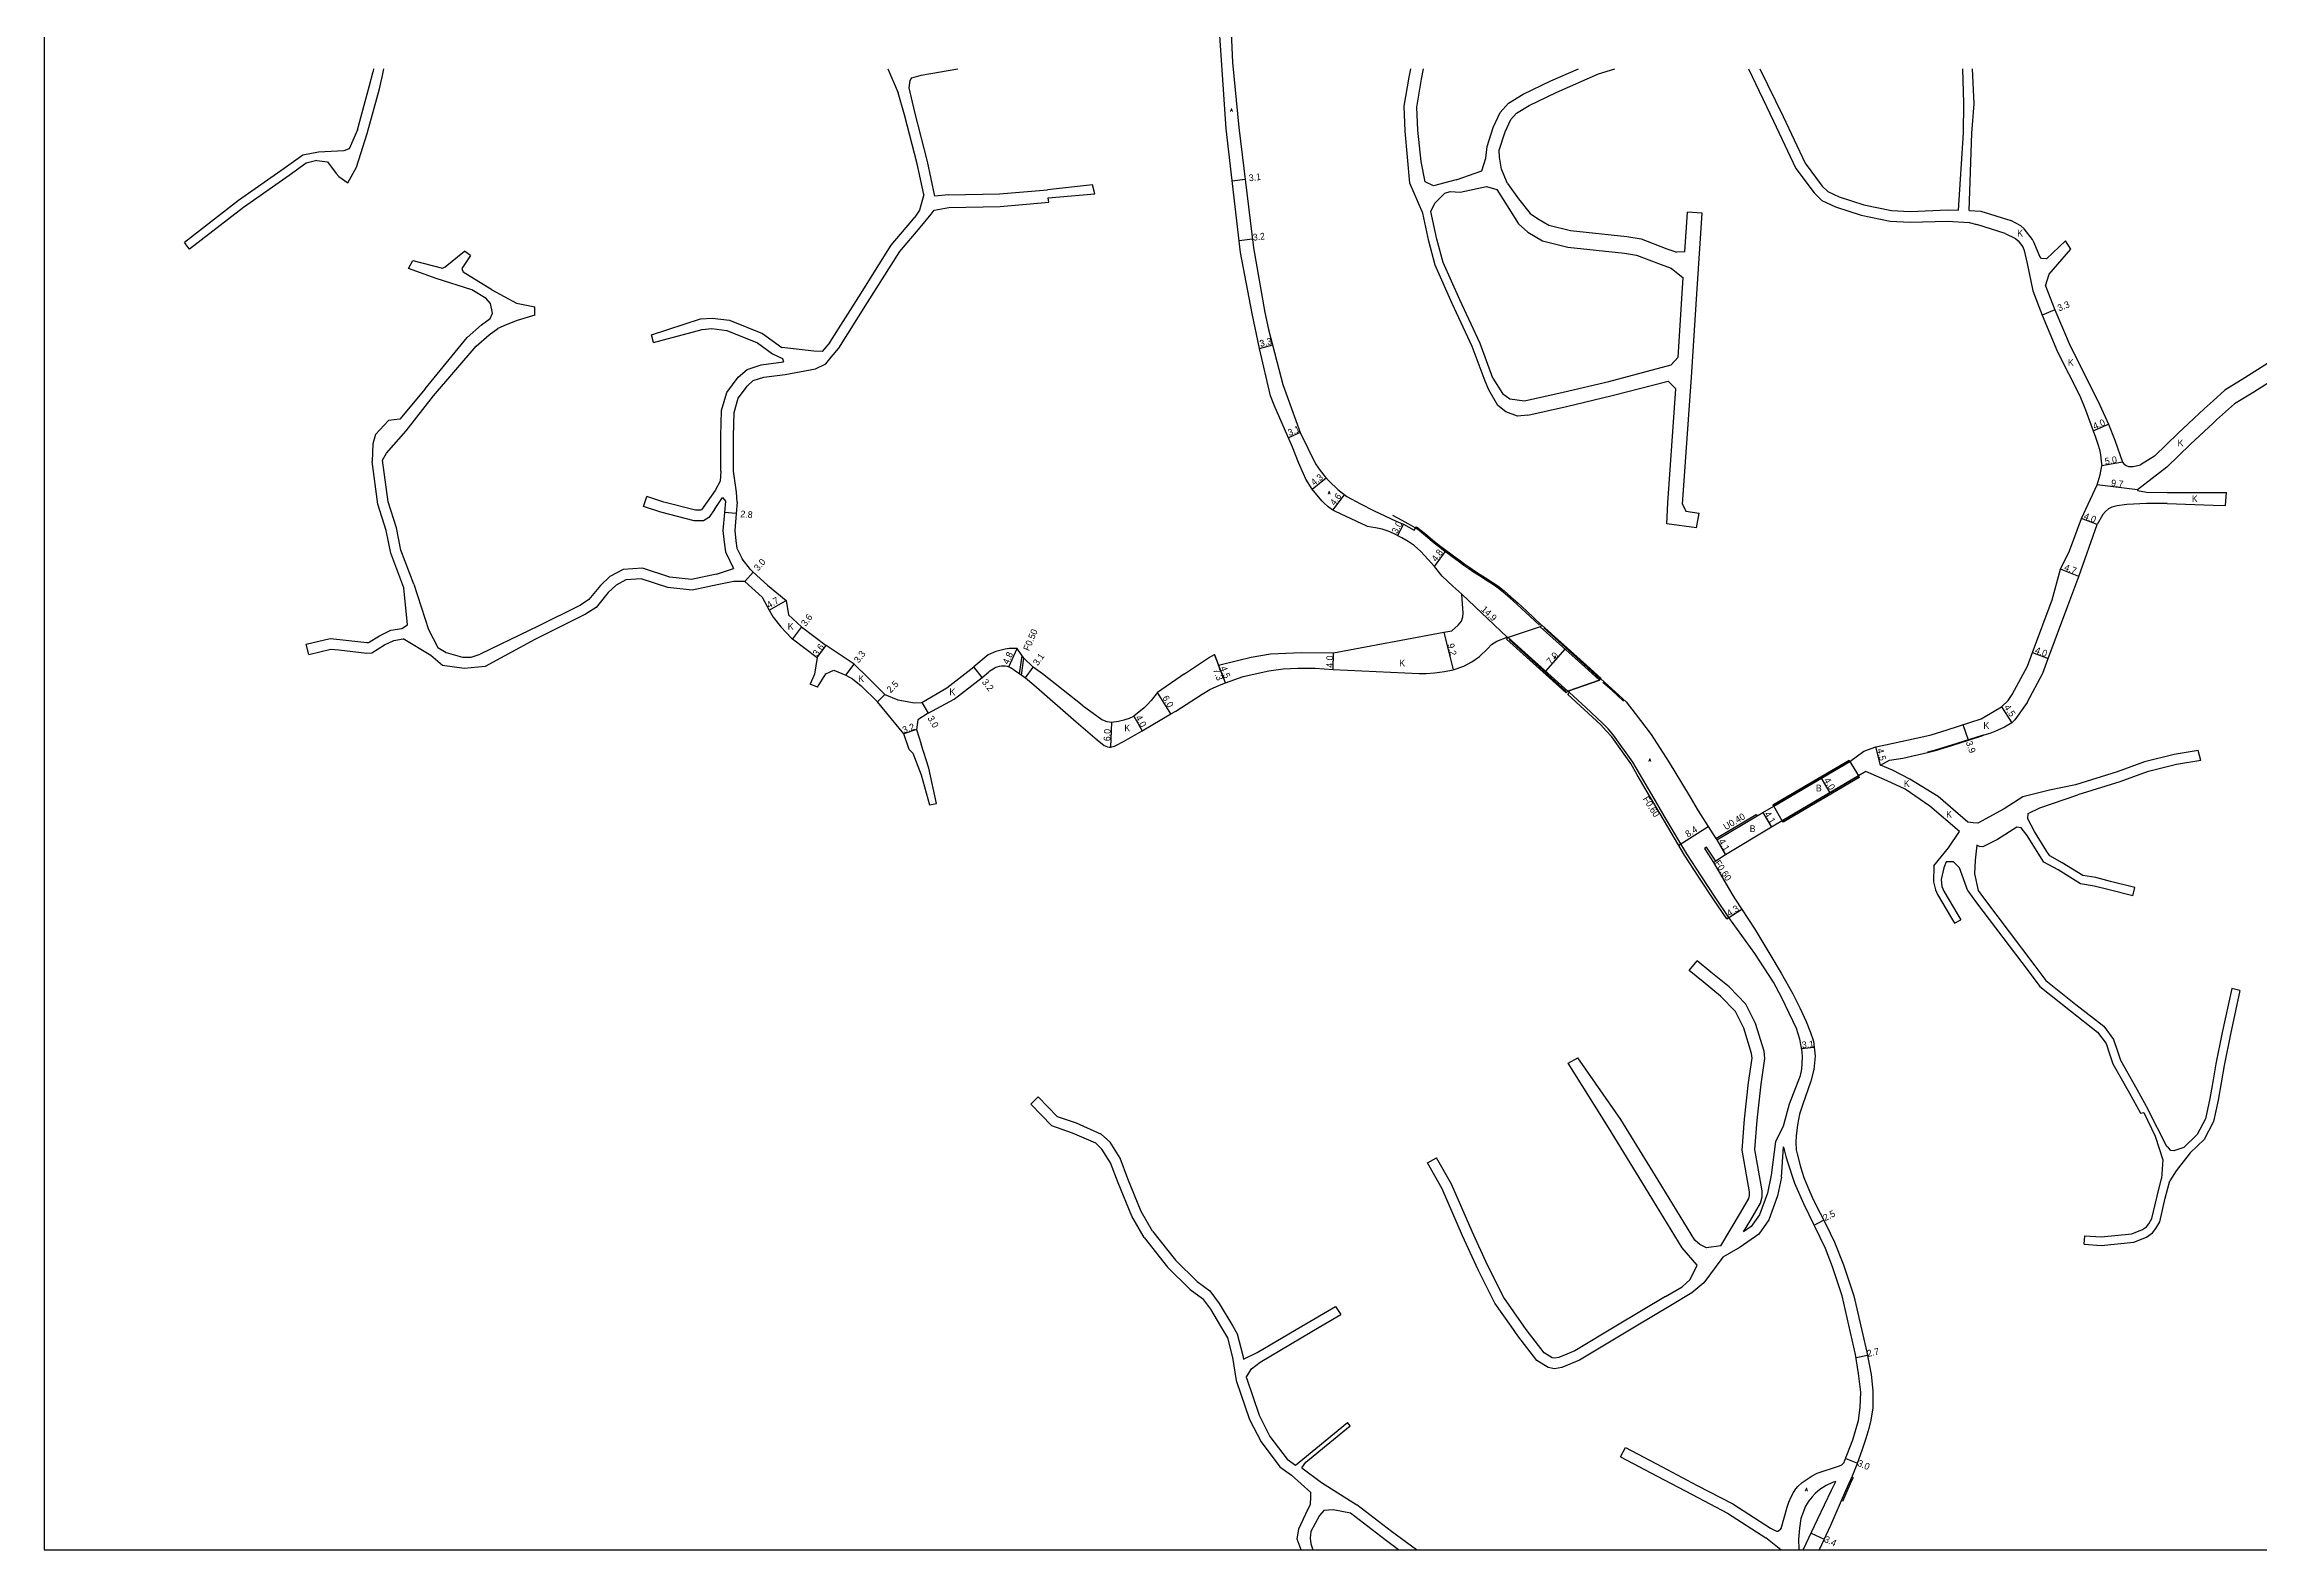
# Model space of a CAD drawing. Header units: metres. Extents: x -8000 to -6400, y -93000 to -90000.
# Drawn here: x -7200 to -6671, y -93000 to -92641 of the extents above; entities that cross this region are included whole.
import ezdxf

# ---------------------------------------------------------------- set-up
doc = ezdxf.new("R2010")
doc.units = ezdxf.units.M
doc.header["$LTSCALE"] = 2.5
for name, color, linetype in [('側溝・桝', 7, 'Continuous'), ('図郭', 7, 'Continuous'), ('幅員', 7, 'Continuous'), ('歩道・分離帯・安全施設', 7, 'Continuous'), ('舗装', 7, 'Continuous'), ('道路', 7, 'Continuous')]:
    doc.layers.add(name, color=color, linetype=linetype)
doc.styles.get("Standard").update_dxf_attribs({"font": ''})
doc.styles.add('yoko_deco', font='txt.shx', dxfattribs={"bigfont": 'extfont.shx'})
doc.styles.get('Standard').set_extended_font_data('@MS PGothic')

msp = doc.modelspace()

# ---------------------------------------------------------------- linework, layer by layer
at = {"layer": '側溝・桝'}
for points in [[(-6967.29, -92791.03), (-6966.67, -92786.76)], [(-6966.83, -92791.34), (-6966.24, -92787.33)], [(-6798.05, -92849.19), (-6801.13, -92844.59), (-6804.67, -92839.23), (-6808.09, -92833.97), (-6812.9, -92825.85), (-6816.43, -92819.82), (-6819.4, -92814.79), (-6820.93, -92812.13), (-6825.55, -92805.66), (-6826.85, -92804.19), (-6828.17, -92802.8), (-6832.19, -92799.08), (-6836.08, -92795.52)], [(-6801.12, -92830.32), (-6791.51, -92824.59), (-6791.29, -92824.93)], [(-6801.18, -92835.73), (-6803.37, -92832.42), (-6803.84, -92832.71), (-6801.68, -92836.06)]]:
    msp.add_lwpolyline(points, dxfattribs=at)
at = {"layer": '図郭'}
msp.add_lwpolyline([(-7200, -93000), (-6400, -93000), (-6400, -92400), (-7200, -92400)], close=True, dxfattribs=at)
at = {"layer": '幅員'}
for points in [[(-6916.55, -92673.41), (-6913.44, -92673.03)], [(-6914.91, -92687.62), (-6911.71, -92687.23)], [(-6720.24, -92704.17), (-6723.29, -92705.45)], [(-6711.1, -92733.1), (-6707.43, -92731.49)], [(-6704.15, -92740.57), (-6709.08, -92741.43)], [(-6700.54, -92747.16), (-6710.16, -92745.91)], [(-7034.89, -92752.76), (-7037.67, -92752.51)], [(-6710.19, -92755.42), (-6713.92, -92753.97)], [(-6714.52, -92767.78), (-6718.91, -92766.09)], [(-7032.85, -92769.02), (-7030.86, -92766.77)], [(-7027.02, -92775.87), (-7022.95, -92773.53)], [(-6850.98, -92782.26), (-6861.8, -92772.03)], [(-7019.33, -92779.85), (-7021.51, -92782.72)], [(-6866.04, -92781.12), (-6863.82, -92790.05)], [(-7015.6, -92787.18), (-7013.42, -92784.31)], [(-6969.82, -92789.35), (-6967.84, -92784.98)], [(-6918.16, -92793.2), (-6920.8, -92786.4)], [(-6892.46, -92790), (-6892.35, -92786)], [(-6841.76, -92790.41), (-6837.07, -92785.18)], [(-6725.57, -92785.99), (-6721.82, -92787.37)], [(-7008.75, -92791.37), (-7006.77, -92788.73)], [(-6976.24, -92791.92), (-6978.2, -92789.4)], [(-6965.86, -92792.01), (-6964.08, -92789.47)], [(-6918.16, -92793.2), (-6919.79, -92789.01)], [(-6999.43, -92795.96), (-7001.19, -92797.74)], [(-6990.59, -92797.84), (-6989.08, -92800.43)], [(-6931.22, -92800.62), (-6934.36, -92795.51)], [(-6945.35, -92802.54), (-6945.62, -92808.53)], [(-6940, -92801.13), (-6938.05, -92804.63)], [(-6740.85, -92806.87), (-6742.11, -92803.18)], [(-6732.99, -92798.95), (-6730.51, -92802.71)], [(-6991.88, -92804.3), (-6994.9, -92805.34)], [(-6761.9, -92812.83), (-6763.01, -92808.47)], [(-6776, -92815.97), (-6773.97, -92819.41)], [(-6789.97, -92824.14), (-6787.87, -92827.66)], [(-6810.01, -92831.94), (-6802.96, -92827.45)], [(-6800.92, -92830.67), (-6798.82, -92834.2)], [(-6798.57, -92849.53), (-6794.97, -92847.2)], [(-6780.72, -92880.43), (-6777.68, -92880.12)], [(-6777.7, -92922.54), (-6775.43, -92921.39)], [(-6767.69, -92954.13), (-6765, -92953.58)], [(-6770.17, -92978.22), (-6767.37, -92979.39)], [(-6778.4, -92996.03), (-6775.33, -92997.5)]]:
    msp.add_lwpolyline(points, dxfattribs=at)
at = {"layer": '幅員', "flags": 128}
for points in [[(-6910.06, -92713.4), (-6906.9, -92712.58)], [(-6900.32, -92733.5), (-6903.16, -92734.74)], [(-6897.51, -92746.96), (-6894.13, -92744.31)], [(-6892.51, -92751.98), (-6889.75, -92748.31)], [(-6875.7, -92755.37), (-6877.09, -92758.05)], [(-6868.32, -92765.44), (-6865.48, -92761.6)]]:
    msp.add_lwpolyline(points, dxfattribs=at)
at = {"layer": '歩道・分離帯・安全施設'}
for points in [[(-6843.25, -92779.44), (-6846.61, -92776.31), (-6848.58, -92774.48), (-6850.3, -92772.92), (-6851.89, -92771.54), (-6853.4, -92770.35), (-6854.48, -92769.63), (-6856.34, -92768.46), (-6857.57, -92767.65), (-6858.95, -92766.75), (-6860.06, -92766.02), (-6861.3, -92765.16), (-6862.64, -92764.19), (-6864.1, -92763.09), (-6865.13, -92762.35), (-6866.17, -92761.6), (-6867.31, -92760.7), (-6868.78, -92759.51), (-6869.94, -92758.52), (-6870.92, -92757.71), (-6871.91, -92756.86), (-6872.9, -92756.2), (-6874.55, -92755.24), (-6876.03, -92754.44), (-6878.23, -92753.29)], [(-6828.67, -92792.37), (-6832.67, -92788.7), (-6842.22, -92780.08)], [(-6850.47, -92782.84), (-6836.83, -92795.22)], [(-6823.17, -92797.59), (-6825.91, -92795.05), (-6828.11, -92793.08)], [(-6750.65, -92809.68), (-6748.77, -92809.19), (-6744.86, -92808), (-6737.25, -92805.56)], [(-6770.88, -92988.42), (-6769, -92984.18), (-6768.28, -92982.66)]]:
    msp.add_lwpolyline(points, dxfattribs=at)
at = {"layer": '舗装'}
for points in [[(-6850.98, -92782.26), (-6861.8, -92772.03)], [(-6843.08, -92779.8), (-6850.71, -92782.36)], [(-6828.89, -92792.55), (-6836.48, -92795.16)]]:
    msp.add_lwpolyline(points, dxfattribs=at)
at = {"layer": '道路'}
for points in [[(-6911.8, -92705.11), (-6914.58, -92690.49), (-6917.98, -92661.05), (-6919.99, -92631.71)], [(-6917.07, -92632.68), (-6916.47, -92645.22), (-6914.95, -92660.73), (-6911.44, -92689.43), (-6908.79, -92704.86), (-6907.86, -92708.85), (-6904.47, -92722.03), (-6900.32, -92733.5), (-6896.65, -92740.97), (-6895.56, -92742.5), (-6894.35, -92744.04), (-6893.45, -92745.05), (-6891.36, -92747.09), (-6889.2, -92748.72), (-6885.96, -92750.47), (-6882.82, -92752.08), (-6877.24, -92754.67), (-6875.7, -92755.37), (-6873.12, -92756.8), (-6872.56, -92755.97)], [(-7125.29, -92661.29), (-7122.39, -92650.65), (-7121.55, -92647.31)], [(-7122.94, -92662.12), (-7120.04, -92651.48), (-7119.32, -92648.32)], [(-7121.46, -92646.7), (-7121.55, -92647.31)], [(-7119.32, -92648.32), (-7119, -92646.7)], [(-6998.73, -92646.7), (-6996.25, -92652.41)], [(-6993.63, -92651.26), (-6993.36, -92649.52), (-6992.98, -92648.85), (-6990.81, -92648.25)], [(-6990.81, -92648.25), (-6981.99, -92646.7)], [(-6874.15, -92673.99), (-6875.28, -92661.57), (-6875.49, -92655.62), (-6874.31, -92648.68), (-6873.95, -92646.69)], [(-6871.49, -92668.8), (-6872.29, -92661.35), (-6872.48, -92655.82), (-6871.36, -92649.2), (-6870.9, -92646.69)], [(-6863.1, -92673.17), (-6857, -92671), (-6856.03, -92668.03), (-6855.71, -92665.22), (-6854.25, -92660.67), (-6852.65, -92657.12), (-6850.66, -92654.9), (-6847.09, -92652.77), (-6840.5, -92649.58), (-6833.91, -92646.69)], [(-6852.85, -92666.13), (-6851.44, -92661.74), (-6850.11, -92658.78), (-6848.73, -92657.24), (-6845.67, -92655.41), (-6839.25, -92652.31), (-6829.15, -92647.88), (-6825.26, -92646.69)], [(-6793.4, -92646.69), (-6787.37, -92659.16), (-6782.03, -92670.51), (-6777.68, -92676.32), (-6775.9, -92678.08), (-6772.62, -92679.6), (-6766.5, -92681.58), (-6759.56, -92683.02), (-6754.79, -92683.25), (-6745.85, -92683.03), (-6740.7, -92683.39), (-6738.85, -92683.85)], [(-6790.63, -92646.69), (-6785.12, -92658.07), (-6779.87, -92669.21), (-6775.79, -92674.67), (-6774.45, -92675.99), (-6771.71, -92677.27), (-6765.86, -92679.16), (-6759.25, -92680.53), (-6754.76, -92680.75), (-6745.82, -92680.36), (-6743.22, -92680.42)], [(-6743.22, -92680.42), (-6742.05, -92661.94), (-6741.97, -92654.9), (-6742.24, -92646.69)], [(-6740.74, -92680.48), (-6740.06, -92662.05), (-6739.55, -92655.05), (-6739.95, -92646.69)], [(-6990.16, -92676.67), (-6991.71, -92669.38), (-6994.74, -92657.66), (-6996.25, -92652.41)], [(-6987.5, -92677.07), (-6989.27, -92668.8), (-6992.32, -92657.04), (-6993.63, -92651.26)], [(-7125.29, -92661.29), (-7127.26, -92665.8), (-7128.5, -92666.23), (-7134.59, -92666.6)], [(-7127.59, -92673.93), (-7125.5, -92670.17), (-7122.94, -92662.12)], [(-7134.59, -92666.6), (-7138.32, -92667.31), (-7142.76, -92670.49), (-7153.69, -92678.14), (-7166.57, -92688.12)], [(-7134.94, -92668.58), (-7137.48, -92669.17), (-7141.59, -92672.12), (-7152.51, -92679.75), (-7165.35, -92689.7)], [(-7134.94, -92668.58), (-7132.44, -92668.92), (-7130.36, -92671.67), (-7129.74, -92672.36), (-7127.59, -92673.93)], [(-6868.51, -92674.6), (-6870.49, -92673.65), (-6871.49, -92668.8)], [(-6850.88, -92674.04), (-6852.27, -92670.61), (-6852.74, -92667.75), (-6852.85, -92666.13)], [(-6984.23, -92676.77), (-6972.1, -92676.53), (-6960.59, -92675.53)], [(-6949.86, -92674.41), (-6960.59, -92675.53)], [(-6949.33, -92676.52), (-6949.86, -92674.41)], [(-6871.09, -92681.16), (-6874.15, -92673.99)], [(-6869.13, -92680.74), (-6868.18, -92678.76), (-6865.86, -92676.37), (-6864.55, -92675.95), (-6862.2, -92676.16)], [(-6863.1, -92673.17), (-6868.51, -92674.6)], [(-6862.2, -92676.16), (-6855.85, -92674.79), (-6853.44, -92675.5)], [(-6853.44, -92675.5), (-6850.94, -92679.37), (-6848.25, -92683.68), (-6846.03, -92685.69), (-6842.52, -92687.71), (-6836.51, -92689.26), (-6822.94, -92690.64), (-6820.09, -92691.16), (-6814.22, -92693.39), (-6811.8, -92694.22)], [(-6850.88, -92674.04), (-6848.25, -92677.72), (-6845.49, -92681.23), (-6843.67, -92682.44), (-6840.99, -92683.97), (-6835.81, -92685.31), (-6822.37, -92686.67), (-6819.01, -92687.29), (-6812.85, -92689.63), (-6810.5, -92690.44)], [(-7010.45, -92713.33), (-7003.57, -92702.42), (-6995.88, -92690.27), (-6991.05, -92684.54), (-6988.41, -92681.35)], [(-6990.16, -92676.67), (-6991.19, -92680.39), (-6992.26, -92682.05)], [(-6988.41, -92681.35), (-6987.65, -92680.42), (-6984.17, -92679.77)], [(-6984.23, -92676.77), (-6987.5, -92677.07)], [(-6984.17, -92679.77), (-6971.94, -92679.52), (-6960.33, -92678.52)], [(-6960.33, -92678.52), (-6960.44, -92677.47), (-6949.33, -92676.52)], [(-6856.2, -92721.24), (-6859.26, -92712.97), (-6864.09, -92702.67), (-6868.1, -92693.54), (-6869.65, -92687.81), (-6871.09, -92681.16)], [(-6854.33, -92720.54), (-6857.41, -92712.2), (-6862.27, -92701.85), (-6866.21, -92692.87), (-6867.71, -92687.33), (-6869.13, -92680.74)], [(-6809.14, -92750.53), (-6806.98, -92720.27), (-6805.65, -92699.19), (-6804.41, -92681.14)], [(-6808.55, -92690.33), (-6807.9, -92680.9)], [(-6804.41, -92681.14), (-6807.9, -92680.9)], [(-6740.74, -92680.48), (-6737.94, -92680.63)], [(-6737.94, -92680.63), (-6730.77, -92682.87)], [(-6737.94, -92680.63), (-6730.77, -92682.87)], [(-7012.56, -92712), (-7005.68, -92701.07), (-6997.9, -92688.79), (-6992.96, -92682.94), (-6992.26, -92682.05)], [(-6732.1, -92685.96), (-6738.85, -92683.85)], [(-6732.1, -92685.96), (-6738.85, -92683.85)], [(-6732.1, -92685.96), (-6729.63, -92687.21), (-6728.98, -92687.72), (-6727.93, -92689.18), (-6727.56, -92690.06), (-6726.9, -92693.15), (-6725.54, -92699.68)], [(-6723.84, -92691.51), (-6725.17, -92688.18), (-6725.59, -92687.41), (-6727.59, -92684.91), (-6728.36, -92684.16), (-6730.77, -92682.87)], [(-7165.35, -92689.7), (-7166.57, -92688.12)], [(-7112.07, -92692.45), (-7105.02, -92694.26), (-7104.33, -92693.96), (-7099.76, -92690.22)], [(-7098.28, -92691.23), (-7100.36, -92694.31), (-7100.06, -92695.18)], [(-7098.28, -92691.23), (-7099.76, -92690.22)], [(-6808.55, -92690.33), (-6810.5, -92690.44)], [(-6717.72, -92687.72), (-6722.23, -92692.02), (-6723.41, -92691.94), (-6723.84, -92691.51)], [(-6722.47, -92698.48), (-6721.59, -92695.69), (-6716.44, -92689.72)], [(-6716.44, -92689.72), (-6717.72, -92687.72)], [(-7113.08, -92694.37), (-7112.07, -92692.45)], [(-7097.95, -92699.42), (-7106.47, -92696.73), (-7113.08, -92694.37)], [(-7093.22, -92699.41), (-7100.06, -92695.18)], [(-6811.8, -92694.22), (-6808.98, -92696.57)], [(-6810.18, -92715.52), (-6809.14, -92699), (-6808.98, -92696.57)], [(-6638.45, -92697.14), (-6659.37, -92710.52), (-6674.92, -92720.42), (-6679.73, -92723.35), (-6682.51, -92725.9), (-6684.62, -92727.83)], [(-7094.53, -92701.53), (-7097.95, -92699.42)], [(-7093.59, -92706.25), (-7093.08, -92704.99), (-7093.56, -92702.69), (-7094.53, -92701.53)], [(-7093.22, -92699.41), (-7087.35, -92702.63), (-7082.95, -92703.48)], [(-6725.54, -92699.68), (-6723.29, -92705.45), (-6719.6, -92714.2), (-6714.32, -92724.74)], [(-6722.47, -92698.48), (-6720.24, -92704.17), (-6716.6, -92712.82), (-6709.96, -92726.07)], [(-6638.72, -92702.06), (-6657.31, -92713.95), (-6672.81, -92723.81), (-6677.36, -92726.59), (-6681.66, -92730.46)], [(-7109.15, -92723.08), (-7099.08, -92710.78), (-7095.7, -92707.8), (-7093.59, -92706.25)], [(-7082.97, -92705.47), (-7087.21, -92706.73), (-7089.76, -92707.76), (-7091.82, -92708.67)], [(-7082.97, -92705.47), (-7082.95, -92703.48)], [(-7055.1, -92710.15), (-7043.46, -92706.37), (-7040.63, -92706.17), (-7036.52, -92706.65), (-7028.65, -92709.88), (-7023.98, -92713.19)], [(-6866.46, -92767.72), (-6868.32, -92765.44), (-6869.83, -92763.79), (-6871.57, -92761.87), (-6873.16, -92760.39), (-6874.57, -92759.49), (-6876.06, -92758.59), (-6878.1, -92757.52), (-6879.32, -92757.04), (-6880.81, -92756.55), (-6882.33, -92756.22), (-6883.38, -92756.04), (-6884.24, -92755.88), (-6884.72, -92755.69), (-6885.64, -92755.25), (-6891.88, -92752.3), (-6892.51, -92751.98), (-6893.68, -92751.2), (-6894.73, -92750.26), (-6895.2, -92749.74), (-6897.51, -92746.96), (-6898.96, -92744.59), (-6899.55, -92743.33), (-6900.71, -92740.63), (-6902.16, -92737), (-6906.57, -92726.95), (-6907.39, -92724.75), (-6910.06, -92713.4), (-6911.8, -92705.11)], [(-7107.12, -92724.71), (-7096.95, -92712.9), (-7093.82, -92710.14), (-7091.82, -92708.67)], [(-7054.68, -92711.96), (-7055.1, -92710.15)], [(-7054.68, -92711.96), (-7043.04, -92708.85), (-7040.69, -92708.68), (-7037.15, -92709.09), (-7029.86, -92712.08), (-7026.22, -92714.66)], [(-7012.56, -92712), (-7014.43, -92714.1), (-7016.35, -92714.08), (-7023.98, -92713.19)], [(-7023.23, -92719.59), (-7015.96, -92718.24), (-7013.53, -92717.08), (-7012.27, -92715.48), (-7010.45, -92713.33)], [(-7038.56, -92742.67), (-7038.54, -92734.27), (-7038.42, -92728.25), (-7037.12, -92723.89), (-7034.42, -92720.26), (-7032.33, -92718.4), (-7028.98, -92717.35), (-7023.64, -92716.62)], [(-7026.22, -92714.66), (-7023.88, -92715.8), (-7023.64, -92716.62)], [(-6846.8, -92725.9), (-6837.56, -92723.82), (-6826.72, -92721.27), (-6811.79, -92717.31)], [(-6811.79, -92717.31), (-6810.18, -92715.52)], [(-7109.15, -92723.08), (-7115.18, -92730.28), (-7117.85, -92730.62), (-7120.99, -92733.94), (-7121.63, -92736.17), (-7121.79, -92740.37)], [(-7035.56, -92742.68), (-7035.54, -92734.3), (-7035.43, -92728.72), (-7034.4, -92725.25), (-7032.2, -92722.3), (-7030.82, -92721.07), (-7028.33, -92720.29), (-7023.23, -92719.59)], [(-6846.04, -92729.31), (-6848.52, -92729.54), (-6851.24, -92728.52), (-6853.21, -92727.01), (-6855.35, -92723.26), (-6856.2, -92721.24)], [(-6854.33, -92720.54), (-6852.07, -92724.16), (-6850.28, -92725.42), (-6846.8, -92725.9)], [(-6846.04, -92729.31), (-6836.77, -92727.23), (-6825.89, -92724.67), (-6812.51, -92721.21)], [(-6812.63, -92750.28), (-6810.69, -92723.07)], [(-6812.51, -92721.21), (-6810.69, -92723.07)], [(-7119.31, -92740.04), (-7118.36, -92738.37), (-7113.66, -92733.08), (-7107.12, -92724.71)], [(-6714.32, -92724.74), (-6712.95, -92728.05), (-6711.96, -92730.69), (-6711.1, -92733.1), (-6710.56, -92734.58), (-6710.02, -92736.22), (-6709.65, -92737.5), (-6709.37, -92738.79), (-6709.18, -92740.34), (-6709.08, -92741.43)], [(-6709.96, -92726.07), (-6707.43, -92731.49), (-6705.98, -92735.31)], [(-6696.46, -92739.13), (-6690.82, -92733.6), (-6684.62, -92727.83)], [(-6693.51, -92741.76), (-6687.87, -92736.24), (-6682.51, -92731.25), (-6681.66, -92730.46)], [(-6705.98, -92735.31), (-6704.15, -92740.57), (-6703.83, -92740.95)], [(-6696.46, -92739.13), (-6699.83, -92741.14)], [(-7114.19, -92770.54), (-7117.35, -92762.25), (-7118.43, -92756.83), (-7120.43, -92750.53), (-7121.79, -92740.37)], [(-7111.85, -92769.65), (-7114.94, -92761.55), (-7116, -92756.21), (-7117.99, -92749.98), (-7119.31, -92740.04)], [(-7038.56, -92742.67), (-7038.75, -92745.07), (-7039.95, -92747.29)], [(-7034.65, -92750.11), (-7034.87, -92747.71), (-7035.56, -92742.68)], [(-6713.92, -92753.97), (-6710.16, -92745.91), (-6709.47, -92743.57), (-6709.08, -92741.43)], [(-6703.83, -92740.95), (-6703.25, -92741.31), (-6702.68, -92741.57), (-6701.58, -92741.56), (-6699.83, -92741.14)], [(-6693.51, -92741.76), (-6700.54, -92747.16), (-6700.55, -92747.33), (-6698.41, -92747.67), (-6693.48, -92747.79)], [(-7057.06, -92751.09), (-7056.26, -92748.72)], [(-7039.95, -92747.29), (-7043.22, -92751.89), (-7043.41, -92752.01), (-7044.61, -92752), (-7052.21, -92750.1), (-7056.26, -92748.72)], [(-7040.12, -92751.82), (-7038.17, -92748.98), (-7037.44, -92749.86)], [(-7037.44, -92749.86), (-7037.67, -92752.51), (-7038.06, -92756.86), (-7037.78, -92759.66), (-7037.43, -92761.9), (-7035.52, -92765.91)], [(-7034.65, -92750.11), (-7034.89, -92752.76), (-7035.25, -92756.85), (-7035, -92759.3), (-7034.73, -92761.06), (-7033.51, -92763.62)], [(-6805.78, -92756.21), (-6812.85, -92755.27), (-6812.63, -92750.28)], [(-6693.49, -92750.39), (-6698.43, -92750.4), (-6703.07, -92750.67), (-6705.4, -92750.93), (-6706.69, -92751.25)], [(-6693.49, -92750.39), (-6682.51, -92750.79), (-6679.57, -92750.9)], [(-6693.48, -92747.79), (-6682.51, -92747.75), (-6679.29, -92747.74)], [(-6679.57, -92750.9), (-6679.29, -92747.74)], [(-7040.12, -92751.82), (-7041.45, -92753.73), (-7042.7, -92754.52), (-7044.93, -92754.5), (-7052.91, -92752.49), (-7057.06, -92751.09)], [(-6809.14, -92750.53), (-6808.35, -92752.22), (-6805.13, -92752.74)], [(-6805.78, -92756.21), (-6805.13, -92752.74)], [(-6730.42, -92796), (-6726.76, -92789.21), (-6725.57, -92785.99), (-6720.92, -92773.38), (-6718.91, -92766.09), (-6716.73, -92761.71), (-6713.92, -92753.97)], [(-6726.9, -92797.9), (-6723.1, -92790.86), (-6721.82, -92787.37), (-6717.17, -92774.79), (-6714.52, -92767.78), (-6710.19, -92755.42)], [(-6706.69, -92751.25), (-6707.43, -92751.69), (-6708.14, -92752.29), (-6708.79, -92753.05), (-6710.19, -92755.42)], [(-6872.56, -92755.97), (-6870.36, -92757.7), (-6868.74, -92759.07), (-6867.08, -92760.42), (-6862.85, -92763.55)], [(-7039.59, -92767.25), (-7045.54, -92768.53), (-7050.71, -92767.99), (-7057.28, -92765.87), (-7061.91, -92766.15), (-7065.06, -92767.84), (-7067.29, -92769.96), (-7070.04, -92773.3), (-7072.09, -92774.66), (-7082.49, -92779.83), (-7084.11, -92780.64), (-7096.01, -92786.38)], [(-7039.59, -92767.25), (-7035.8, -92766.01), (-7035.52, -92765.91)], [(-7031.52, -92766.11), (-7033.51, -92763.62)], [(-7031.52, -92766.11), (-7030.86, -92766.77), (-7027.4, -92769.88), (-7022.95, -92773.53), (-7022.44, -92777)], [(-6862.85, -92763.55), (-6862.41, -92763.88), (-6861.08, -92764.85), (-6859.84, -92765.71), (-6858.74, -92766.43), (-6857.36, -92767.33), (-6856.13, -92768.14), (-6854.27, -92769.31), (-6853.17, -92770.04), (-6851.65, -92771.24), (-6850.05, -92772.64), (-6848.32, -92774.2), (-6846.35, -92776.04), (-6842.72, -92779.41), (-6843.08, -92779.8), (-6832.4, -92789.36), (-6828.89, -92792.55), (-6828.6, -92792.23), (-6822.55, -92797.74), (-6820.44, -92800.54), (-6816.6, -92805.55), (-6812.26, -92812.17), (-6809.35, -92817.02), (-6807.31, -92820.48), (-6805.34, -92823.71), (-6802.41, -92828.33), (-6801.12, -92830.32), (-6800.92, -92830.67)], [(-7114.73, -92780.25), (-7113.31, -92779.32), (-7114.19, -92770.54)], [(-7111.85, -92769.65), (-7108.36, -92780.48)], [(-7039.06, -92769.7), (-7045.41, -92771.06), (-7051.23, -92770.45), (-7057.6, -92768.4), (-7061.21, -92768.61), (-7063.58, -92769.89), (-7065.46, -92771.67), (-7068.35, -92775.18), (-7070.84, -92776.83), (-7082.5, -92782.63), (-7082.94, -92782.85), (-7094.8, -92789.31)], [(-7032.85, -92769.02), (-7035.46, -92768.99), (-7039.06, -92769.7)], [(-7032.85, -92769.02), (-7028.73, -92772.78), (-7027.02, -92775.87), (-7026.11, -92777.52), (-7024.28, -92779.8), (-7021.75, -92782.53), (-7021.51, -92782.72), (-7015.6, -92787.18)], [(-6861.8, -92772.03), (-6863.9, -92770.1)], [(-6922.21, -92787.25), (-6920.8, -92786.4), (-6919.79, -92789.01), (-6915.33, -92787.88), (-6912.05, -92787.06), (-6907.4, -92786.29), (-6900.1, -92785.98), (-6892.35, -92786), (-6866.04, -92781.12), (-6864.18, -92780.76), (-6862.66, -92779.42), (-6861.86, -92778.44), (-6861.55, -92777.42), (-6861.47, -92776.55), (-6861.8, -92772.03)], [(-7137.48, -92783.97), (-7131.81, -92782.63), (-7129.51, -92782.81), (-7123.03, -92783.59), (-7122.68, -92783.56), (-7120.02, -92781.96), (-7117.34, -92780.66), (-7114.73, -92780.25)], [(-7108.36, -92780.48), (-7106.11, -92784.73), (-7104.14, -92785.99), (-7100.24, -92787.08), (-7098.13, -92787.04), (-7096.01, -92786.38)], [(-7022.44, -92777), (-7019.33, -92779.85), (-7013.42, -92784.31)], [(-6843.08, -92779.8), (-6850.71, -92782.36), (-6836.48, -92795.16), (-6828.89, -92792.55)], [(-6843.08, -92779.8), (-6832.4, -92789.36), (-6828.89, -92792.55)], [(-7136.91, -92786.4), (-7137.48, -92783.97)], [(-7136.91, -92786.4), (-7131.62, -92785.15), (-7129.76, -92785.3), (-7123.06, -92786.11), (-7121.88, -92786), (-7118.82, -92784.16), (-7116.58, -92783.07), (-7114.34, -92782.72)], [(-7094.8, -92789.31), (-7099.83, -92789.75), (-7104.97, -92789.02), (-7107.74, -92786.63), (-7114.34, -92782.72)], [(-7015.6, -92787.18), (-7016.26, -92791.15), (-7017.27, -92793.5)], [(-7006.77, -92788.73), (-7013.42, -92784.31)], [(-6969.77, -92785.01), (-6970.75, -92785.12), (-6972.98, -92785.74), (-6974.76, -92786.53), (-6978.2, -92789.4)], [(-6961.83, -92791.07), (-6964.08, -92789.47), (-6966.33, -92787.25), (-6966.39, -92787.18), (-6966.66, -92786.76), (-6967.84, -92784.98), (-6969.77, -92785.01)], [(-6927.94, -92791.04), (-6922.21, -92787.25)], [(-6919.62, -92793.72), (-6918.16, -92793.2), (-6913.91, -92791.68), (-6907.84, -92790.31), (-6904.41, -92789.84), (-6900.88, -92789.7), (-6896.74, -92789.7), (-6892.46, -92790), (-6871.92, -92790.94), (-6870.28, -92790.96), (-6868.32, -92790.82), (-6865.92, -92790.49), (-6863.82, -92790.05), (-6861.32, -92789.21), (-6859.34, -92788.18), (-6857.55, -92786.89), (-6855.57, -92785.02), (-6854.69, -92784.05), (-6853.41, -92783.21), (-6850.98, -92782.26)], [(-6784.99, -92898.88), (-6784.89, -92898.33), (-6783.54, -92893.62), (-6780.95, -92886.87), (-6780.63, -92885.35), (-6780.49, -92882.59), (-6780.58, -92881.18), (-6781.11, -92878.21), (-6781.94, -92875.67), (-6785.39, -92868.37), (-6787.36, -92864.6), (-6791.88, -92857.8), (-6798.05, -92849.19), (-6798.57, -92849.53), (-6801.65, -92844.93), (-6805.19, -92839.57), (-6808.62, -92834.3), (-6813.44, -92826.17), (-6816.96, -92820.13), (-6819.94, -92815.1), (-6821.47, -92812.44), (-6826, -92806.07), (-6827.3, -92804.6), (-6828.6, -92803.23), (-6832.6, -92799.53), (-6836.48, -92795.96), (-6836.08, -92795.52), (-6836.48, -92795.16), (-6850.71, -92782.36), (-6850.98, -92782.26)], [(-7015.48, -92794.26), (-7013.52, -92791.05), (-7012.46, -92790.57), (-7011.59, -92790.2)], [(-7011.59, -92790.2), (-7008.75, -92791.37), (-7007.15, -92792.26), (-7005.11, -92793.87), (-7001.19, -92797.74)], [(-7006.77, -92788.73), (-7003.45, -92791.99), (-6999.43, -92795.96)], [(-6990.59, -92797.84), (-6984.66, -92794.41), (-6978.2, -92789.4)], [(-6989.08, -92800.43), (-6982.87, -92797.07), (-6976.24, -92791.92)], [(-6976.24, -92791.92), (-6974.72, -92790.64), (-6974.36, -92790.35), (-6973.99, -92790.07), (-6973.61, -92789.81), (-6973.21, -92789.59), (-6973.11, -92789.55), (-6972.61, -92789.37), (-6972.1, -92789.23), (-6971.58, -92789.13), (-6971.05, -92789.1), (-6970.62, -92789.12), (-6970.22, -92789.21), (-6969.82, -92789.35), (-6969.44, -92789.54), (-6969.07, -92789.75), (-6968.83, -92789.89), (-6968.2, -92790.37), (-6967.79, -92790.68), (-6965.86, -92792.01), (-6963.91, -92793.66)], [(-6952.35, -92798.55), (-6961.83, -92791.07)], [(-6927.94, -92791.04), (-6934.36, -92795.51), (-6935.86, -92797.43), (-6936.81, -92798.45), (-6937.6, -92799.19), (-6940, -92801.13)], [(-7015.48, -92794.26), (-7017.27, -92793.5)], [(-6994.9, -92805.34), (-7001.19, -92797.74)], [(-6999.43, -92795.96), (-6996.35, -92797.21), (-6992.37, -92797.97), (-6990.59, -92797.84)], [(-6963.91, -92793.66), (-6953.82, -92802.51)], [(-6938.05, -92804.63), (-6931.22, -92800.62), (-6930.03, -92799.92), (-6923.74, -92795.87), (-6921.92, -92794.78), (-6919.62, -92793.72)], [(-6737.81, -92801.8), (-6732.99, -92798.95), (-6731.4, -92797.44), (-6730.42, -92796)], [(-6726.9, -92797.9), (-6729.78, -92802.03), (-6730.51, -92802.71)], [(-6989.08, -92800.43), (-6991.58, -92802.03), (-6991.88, -92804.3)], [(-6953.82, -92802.51), (-6948.77, -92806.78), (-6947.08, -92808.13), (-6946.71, -92808.3), (-6946.31, -92808.43), (-6945.91, -92808.51), (-6945.62, -92808.53), (-6945.28, -92808.49), (-6944.95, -92808.4), (-6944.62, -92808.27), (-6944.33, -92808.15), (-6942.5, -92807.18), (-6938.05, -92804.63)], [(-6952.35, -92798.55), (-6947.67, -92801.95), (-6947.09, -92802.19), (-6946.48, -92802.38), (-6945.86, -92802.49), (-6945.35, -92802.54), (-6944.84, -92802.52), (-6944.13, -92802.45), (-6943.68, -92802.35), (-6943.08, -92802.2), (-6942.35, -92801.99), (-6941.1, -92801.63), (-6940, -92801.13)], [(-6751.5, -92805.98), (-6749.78, -92805.58), (-6745.98, -92804.42), (-6737.81, -92801.8)], [(-6730.51, -92802.71), (-6732.27, -92803.8), (-6734.58, -92804.77), (-6735.81, -92805.28)], [(-6993.66, -92809.06), (-6994.9, -92805.34)], [(-6991.88, -92804.3), (-6990.79, -92807.79)], [(-6988.93, -92813.51), (-6990.79, -92807.79)], [(-6769.15, -92811.94), (-6765.84, -92809.49), (-6763.01, -92808.47), (-6760.69, -92807.95), (-6751.5, -92805.98)], [(-6750.68, -92809.84), (-6748.73, -92809.33), (-6744.81, -92808.14), (-6740.85, -92806.87), (-6737.2, -92805.7)], [(-6735.81, -92805.28), (-6737.2, -92805.7)], [(-6993.66, -92809.06), (-6992.8, -92809.94), (-6990.74, -92815.11), (-6988.77, -92822.27)], [(-6987.15, -92821.97), (-6988.93, -92813.51)], [(-6769.15, -92811.94), (-6787.34, -92822.64)], [(-6761.9, -92812.83), (-6759.68, -92811.66), (-6756.52, -92811.15), (-6750.68, -92809.84)], [(-6748.11, -92820.32), (-6754.83, -92816.15), (-6758.99, -92814.04), (-6761.9, -92812.83)], [(-6686.06, -92809.34), (-6691.81, -92810.25), (-6698.87, -92812.06), (-6705.37, -92814.44), (-6715.35, -92817.53)], [(-6685.46, -92811.74), (-6691.2, -92812.65), (-6698.27, -92814.46), (-6704.77, -92816.84), (-6714.75, -92819.93)], [(-6685.46, -92811.74), (-6686.06, -92809.34)], [(-6767.13, -92815.39), (-6785.32, -92826.08)], [(-6765.37, -92814.37), (-6767.13, -92815.39)], [(-6750.06, -92822.6), (-6755.99, -92818.59), (-6760.24, -92816.54), (-6765.37, -92814.37)], [(-6715.35, -92817.53), (-6721.56, -92818.83), (-6727.88, -92820.42), (-6732.34, -92823.22)], [(-6988.77, -92822.27), (-6987.15, -92821.97)], [(-6800.92, -92830.67), (-6791.29, -92824.93), (-6789.97, -92824.14), (-6787.34, -92822.64)], [(-6743.01, -92828.66), (-6750.06, -92822.6)], [(-6743.01, -92828.66), (-6750.06, -92822.6)], [(-6741.06, -92826.39), (-6748.11, -92820.32)], [(-6741.06, -92826.39), (-6748.11, -92820.32)], [(-6732.34, -92823.22), (-6738.63, -92826.68), (-6739.76, -92826.56), (-6741.06, -92826.39)], [(-6701.17, -92842.04), (-6707.01, -92840.56), (-6710.52, -92839.67), (-6713.58, -92839.13), (-6718.49, -92836.12), (-6721.49, -92834.43), (-6722.16, -92833.4), (-6725.12, -92828.64), (-6726.68, -92825.61), (-6726.67, -92824.36)], [(-6726.67, -92824.36), (-6723.87, -92823.02), (-6714.75, -92819.93)], [(-6785.32, -92826.08), (-6787.87, -92827.66), (-6798.82, -92834.2), (-6801.18, -92835.73), (-6801.68, -92836.06)], [(-6749.13, -92836.83), (-6745.67, -92832.52), (-6743.01, -92828.66)], [(-6729.37, -92827.63), (-6733.95, -92830.55), (-6737.43, -92832.33), (-6738.23, -92832.21), (-6738.9, -92831.91)], [(-6701.66, -92843.98), (-6707.6, -92842.47), (-6710.88, -92841.66), (-6714.17, -92841.11), (-6719.51, -92837.84), (-6722.9, -92835.94), (-6723.85, -92834.47), (-6726.86, -92829.63), (-6728.3, -92827.76), (-6729.37, -92827.63)], [(-6738.9, -92831.91), (-6739.31, -92835.5), (-6739.41, -92838.73), (-6738.6, -92842.71)], [(-6801.68, -92836.06), (-6797.08, -92843.96), (-6796.55, -92844.78), (-6791.87, -92851.96), (-6788.24, -92857.96), (-6785.6, -92862.45), (-6782.81, -92867.4), (-6781.14, -92870.75), (-6779.64, -92873.95), (-6778.53, -92876.64), (-6777.83, -92878.67), (-6777.46, -92882.22), (-6777.78, -92885.42), (-6778.51, -92888.19), (-6780.48, -92893.92), (-6781.17, -92896.13), (-6781.7, -92898.61), (-6782, -92901.26), (-6782.03, -92902.84), (-6781.95, -92904.59), (-6781.78, -92905.59), (-6780.98, -92908.62), (-6780.12, -92911.21), (-6779.23, -92913.53), (-6777.93, -92916.43), (-6776.29, -92919.68), (-6774.94, -92922.36), (-6772.87, -92926.61), (-6770.73, -92932.06), (-6768.21, -92939.43), (-6765.15, -92952.87), (-6764.06, -92958.19), (-6763.66, -92962.09), (-6763.69, -92966.18), (-6764.19, -92969.1), (-6764.66, -92971.09), (-6765.35, -92973.51), (-6766.25, -92976.09), (-6767.49, -92979.67), (-6768.64, -92982.44), (-6770.25, -92985.98)], [(-6749.13, -92836.83), (-6749.23, -92840.68), (-6748.75, -92842.61), (-6748.27, -92843.67), (-6744.91, -92849.35), (-6744.18, -92850.53)], [(-6746.72, -92837.29), (-6747.43, -92840.07), (-6747.26, -92841.81), (-6746.77, -92842.87), (-6743.41, -92848.55), (-6742.68, -92849.74)], [(-6741, -92842.81), (-6743.05, -92837.33), (-6744.47, -92835.88), (-6746.2, -92835.87), (-6746.72, -92837.29)], [(-6741, -92842.81), (-6738.92, -92845.68), (-6726.61, -92861.88), (-6723.85, -92865.63), (-6716.53, -92871.47), (-6710.06, -92876.5), (-6708.04, -92879.25), (-6707.2, -92881.68), (-6706.41, -92884.05), (-6702.45, -92891.1), (-6699.83, -92895.84)], [(-6738.6, -92842.71), (-6737.31, -92844.49), (-6725.01, -92860.68), (-6722.4, -92864.23), (-6715.29, -92869.9), (-6708.61, -92875.1), (-6706.25, -92878.31), (-6705.3, -92881.03), (-6704.58, -92883.24), (-6700.72, -92890.1), (-6698.08, -92894.87)], [(-6701.66, -92843.98), (-6701.17, -92842.04)], [(-6744.18, -92850.53), (-6742.68, -92849.74)], [(-6807.49, -92861.85), (-6805.58, -92859.54)], [(-6794.52, -92924.18), (-6792.8, -92921.28), (-6790.46, -92917.34), (-6790.14, -92915.85), (-6790.12, -92914.42), (-6791.82, -92904.54), (-6791.32, -92897.53), (-6790.36, -92888.92), (-6789.49, -92882.78), (-6789.66, -92881.04), (-6791.71, -92874.44), (-6794.02, -92869.83), (-6798.01, -92865.69), (-6802.32, -92862.24), (-6805.58, -92859.54)], [(-6799.99, -92927.48), (-6795.29, -92919.61), (-6793.29, -92916.22), (-6793.13, -92915.51), (-6793.12, -92914.66), (-6794.84, -92904.69), (-6794.31, -92897.26), (-6793.34, -92888.54), (-6792.51, -92882.71), (-6792.62, -92881.64), (-6794.5, -92875.57), (-6796.49, -92871.58), (-6800.03, -92867.91), (-6804.21, -92864.56), (-6807.49, -92861.85)], [(-6678.06, -92866.15), (-6680.34, -92876.62), (-6681.84, -92884.11), (-6682.51, -92887.92), (-6683.29, -92892.35), (-6684.33, -92897.18), (-6686.29, -92900.94), (-6689.49, -92904.01)], [(-6676.11, -92866.58), (-6678.38, -92877.03), (-6679.88, -92884.48), (-6681.32, -92892.73), (-6682.43, -92897.86), (-6682.51, -92898.01), (-6684.67, -92902.17), (-6687.95, -92905.33)], [(-6676.11, -92866.58), (-6678.06, -92866.15)], [(-6836.42, -92883.92), (-6834.11, -92882.64)], [(-6809.17, -92928), (-6817.92, -92913.69), (-6826.76, -92899.31), (-6836.42, -92883.92)], [(-6806.19, -92926.18), (-6814.92, -92911.88), (-6823.83, -92897.39), (-6834.11, -92882.64)], [(-6964.64, -92893.7), (-6962.84, -92891.96)], [(-6935.59, -92923.99), (-6938.3, -92919.33), (-6941.44, -92911.54), (-6943.32, -92906.56), (-6945.7, -92902.81), (-6947.73, -92900.93), (-6953.72, -92898.26), (-6958.24, -92896.73), (-6962.84, -92891.96)], [(-6937.55, -92925.54), (-6940.54, -92920.46), (-6943.78, -92912.44), (-6945.57, -92907.68), (-6947.64, -92904.42), (-6949.13, -92903.04), (-6954.64, -92900.59), (-6959.61, -92898.9), (-6964.64, -92893.7)], [(-6699.83, -92895.84), (-6699.02, -92895.73), (-6696.29, -92901.34), (-6694.48, -92907), (-6694.79, -92911.47)], [(-6689.49, -92904.01), (-6691.91, -92904.86), (-6692.6, -92904.79), (-6693.15, -92904.16), (-6693.52, -92903.79), (-6698.08, -92894.87)], [(-6784.99, -92898.88), (-6786.9, -92902.6), (-6787.97, -92910.66)], [(-6869.98, -92907.73), (-6867.81, -92906.48)], [(-6811.87, -92941.76), (-6820.15, -92946.7), (-6833.65, -92954.76), (-6837.89, -92956.51), (-6839.69, -92956.87), (-6841.18, -92956.54), (-6843.83, -92954.9), (-6848.43, -92948.96), (-6850.01, -92946.69), (-6853.87, -92941.15), (-6857.89, -92933.23), (-6861.59, -92925.12), (-6866.44, -92913.91), (-6869.98, -92907.73)], [(-6813.15, -92939.61), (-6825.02, -92946.69), (-6834.78, -92952.52), (-6838.62, -92954.11), (-6839.67, -92954.31), (-6840.23, -92954.19), (-6842.13, -92953.01), (-6846.41, -92947.48), (-6846.96, -92946.69), (-6851.72, -92939.86), (-6855.64, -92932.14), (-6859.3, -92924.12), (-6864.2, -92912.78), (-6867.81, -92906.48)], [(-6788.09, -92994.88), (-6786.7, -92995.61), (-6786.39, -92995.56), (-6786.01, -92995.38), (-6785.76, -92995.18), (-6785.57, -92994.92), (-6784.15, -92989.86), (-6783.77, -92988.68), (-6783.19, -92987.37), (-6782.66, -92986.36), (-6782.05, -92985.5), (-6781.56, -92984.91), (-6780.57, -92983.99), (-6778.16, -92982.38), (-6776.99, -92981.78), (-6771.63, -92979.96), (-6771.06, -92979.72), (-6770.76, -92979.46), (-6770.57, -92979.19), (-6770.42, -92978.85), (-6768.46, -92973.77), (-6767.11, -92969.15), (-6766.7, -92966.04), (-6766.57, -92962.45), (-6767.08, -92957.97), (-6767.8, -92953.44), (-6770.99, -92939.42), (-6773.34, -92932.51), (-6774.98, -92928.11), (-6780.17, -92917.48), (-6782.3, -92912.64), (-6784.02, -92907.28), (-6784.38, -92906.17), (-6784.8, -92904.6), (-6784.98, -92903.86)], [(-6785.52, -92911.15), (-6784.98, -92903.86)], [(-6687.95, -92905.33), (-6691.34, -92909.64), (-6692.86, -92911.99)], [(-6785.52, -92911.15), (-6786.41, -92915.61), (-6788.5, -92921.3), (-6790.89, -92924.69), (-6795.39, -92927.85), (-6799.46, -92930.21)], [(-6787.97, -92910.66), (-6788.82, -92914.93), (-6790.74, -92920.12), (-6792.69, -92922.9), (-6794.52, -92924.18)], [(-6713.24, -92927.11), (-6709.21, -92927.4), (-6701.44, -92926.6), (-6698.39, -92925.4), (-6696.95, -92924.42), (-6696.2, -92923.37), (-6695.25, -92921.76), (-6693.95, -92916.13), (-6692.86, -92911.99)], [(-6713.09, -92925.11), (-6709.23, -92925.39), (-6701.92, -92924.64), (-6699.33, -92923.62), (-6698.37, -92922.96), (-6697.87, -92922.27), (-6697.13, -92921.02), (-6695.89, -92915.65), (-6694.79, -92911.47)], [(-6935.59, -92923.99), (-6930.11, -92930.94), (-6924.94, -92936.03), (-6921.9, -92938.28), (-6919.64, -92941.24), (-6916.41, -92946.69), (-6915.35, -92948.48), (-6914.04, -92953.67), (-6913.9, -92954.55)], [(-6937.55, -92925.54), (-6931.98, -92932.61), (-6926.57, -92937.94), (-6923.67, -92940.08), (-6921.71, -92942.64), (-6919.32, -92946.69), (-6917.69, -92949.45), (-6916.49, -92954.17), (-6915.62, -92959.64), (-6912.42, -92968.92), (-6909.68, -92974.29), (-6905.21, -92980.23), (-6902.44, -92982.24)], [(-6805.6, -92932.13), (-6809.17, -92928)], [(-6799.99, -92927.48), (-6803.35, -92928), (-6804.96, -92927.18), (-6806.19, -92926.18)], [(-6713.24, -92927.11), (-6713.09, -92925.11)], [(-6813.15, -92939.61), (-6809.22, -92937.25), (-6807.27, -92935.54), (-6805.6, -92932.13)], [(-6799.46, -92930.21), (-6803.99, -92936.31), (-6806.87, -92938.7), (-6811.87, -92941.76)], [(-6910.59, -92952.99), (-6899.92, -92946.7), (-6891.88, -92941.95)], [(-6909.86, -92955.23), (-6895.39, -92946.69), (-6890.64, -92943.88)], [(-6891.88, -92941.95), (-6890.64, -92943.88)], [(-6913.9, -92954.55), (-6910.59, -92952.99)], [(-6913.2, -92958.93), (-6911.99, -92956.82), (-6909.86, -92955.23)], [(-6913.2, -92958.93), (-6913.18, -92959.03), (-6910.11, -92967.94), (-6907.55, -92972.96), (-6903.44, -92978.42), (-6901.49, -92979.84)], [(-6901.49, -92979.84), (-6899.71, -92978.43), (-6889.01, -92969.65)], [(-6899.97, -92980.47), (-6898.98, -92979.12), (-6888.37, -92970.42)], [(-6888.37, -92970.42), (-6889.01, -92969.65)], [(-6823.9, -92977.88), (-6822.74, -92975.66)], [(-6822.74, -92975.66), (-6813.96, -92980.22), (-6805.6, -92984.66), (-6797.14, -92989.09), (-6788.09, -92994.88)], [(-6898.99, -92991.46), (-6897.85, -92989.11), (-6897.77, -92987.5), (-6897.76, -92986.32), (-6902.44, -92982.24)], [(-6899.97, -92980.47), (-6895.26, -92983.99), (-6886.78, -92989.28)], [(-6823.9, -92977.88), (-6815.13, -92982.43), (-6806.8, -92986.86), (-6798.34, -92991.29), (-6789.2, -92997.21)], [(-6773.57, -92985.8), (-6772.53, -92983.71), (-6773.35, -92983.99), (-6774.87, -92984.7), (-6776.34, -92985.65), (-6777.45, -92986.59), (-6778.21, -92987.39), (-6778.96, -92988.35), (-6779.73, -92989.58), (-6780.88, -92992.56), (-6781.2, -92994.9), (-6781.41, -92997.51), (-6781.38, -92999.86), (-6781.11, -93000)], [(-6776.86, -92992.8), (-6773.57, -92985.8)], [(-6770.25, -92985.98), (-6773.79, -92994.26)], [(-6900.1, -93000), (-6901.04, -92997.46), (-6900.64, -92995.04), (-6898.99, -92991.46)], [(-6895.71, -92991.86), (-6897.8, -92995.63), (-6897.94, -92997.24), (-6897.76, -92998.61), (-6897.3, -93000)], [(-6888.32, -92991.25), (-6892.47, -92990.53), (-6894.7, -92990.63), (-6895.71, -92991.86)], [(-6876.84, -93000), (-6880.07, -92997.67), (-6888.32, -92991.25)], [(-6872.58, -93000), (-6878.56, -92995.67), (-6886.78, -92989.28)], [(-6780.29, -93000), (-6776.86, -92992.8)], [(-6785.68, -93000), (-6789.2, -92997.21)], [(-6773.79, -92994.26), (-6776.53, -93000)]]:
    msp.add_lwpolyline(points, dxfattribs=at)
at = {"layer": '道路', "flags": 128}
msp.add_lwpolyline([(-6863.9, -92770.1), (-6866.46, -92767.72)], dxfattribs=at)
at = {"layer": '道路'}
for points in [[(-6828.89, -92792.55), (-6832.4, -92789.36), (-6843.08, -92779.8), (-6842.71, -92779.39), (-6832.02, -92788.95), (-6828.52, -92792.14)], [(-6836.48, -92795.16), (-6850.71, -92782.36), (-6851.08, -92782.77), (-6836.85, -92795.57)], [(-6769.15, -92811.94), (-6787.34, -92822.64), (-6787.55, -92822.29), (-6769.36, -92811.6)], [(-6767.13, -92815.39), (-6785.32, -92826.08), (-6787.34, -92822.64), (-6769.15, -92811.94)], [(-6766.92, -92815.74), (-6785.11, -92826.43), (-6785.32, -92826.08), (-6767.13, -92815.39)]]:
    msp.add_lwpolyline(points, close=True, dxfattribs=at)

# ---------------------------------------------------------------- texts
at = {"layer": '側溝・桝'}
for s, rotation, p in [('F0.50', 66.9026, (-6965.02, -92785.72)), ('F0.60', 302.2473, (-6818.66, -92820.88)), ('U0.40', 30.8245, (-6798.77, -92828.39)), ('F0.60', 303, (-6801.56, -92836.14))]:
    msp.add_text(s, height=1.6, rotation=rotation, dxfattribs=at).set_placement(p)
at = {"layer": '幅員'}
for s, rotation, p in [('3.1', 7, (-6912.51, -92673.55)), ('3.2', 7, (-6911.55, -92687.72)), ('3.3', 22.823, (-6719.24, -92704.61)), ('3.3', 14.4333, (-6909.78, -92713.07)), ('3.1', 23.6653, (-6902.87, -92734.34)), ('4.0', 24, (-6710.74, -92732.81)), ('5.0', 9.86, (-6708.21, -92741.17)), ('4.3', 38.2694, (-6897, -92746.24)), ('9.7', 352.5755, (-6706.92, -92746.23)), ('4.6', 52.9808, (-6892.11, -92751.03)), ('2.8', 354.9241, (-7033.96, -92753.65)), ('3.0', 62.4488, (-6877.22, -92757.75)), ('4.0', 338.735, (-6713.51, -92754.02)), ('3.0', 48.3698, (-7029.66, -92766.63)), ('4.8', 53.4591, (-6867.88, -92764.42)), ('4.7', 339.0225, (-6718.18, -92766.27)), ('4.7', 29.9192, (-7027.07, -92775.46)), ('3.6', 52.8312, (-7018.33, -92779.86)), ('14.9', 316.5972, (-6857.29, -92775.82)), ('3.6', 52.9237, (-7015.55, -92786.97)), ('3.3', 53.1186, (-7005.68, -92788.61)), ('4.8', 65.5501, (-6969.99, -92788.92)), ('3.1', 54.9363, (-6962.94, -92789.23)), ('4.0', 88.4234, (-6892.55, -92789.6)), ('9.2', 283.9045, (-6865.22, -92784.01)), ('7.0', 48, (-6840.54, -92788.92)), ('4.0', 339.7084, (-6725.16, -92786.03)), ('2.5', 45.3882, (-6998.05, -92795.7)), ('3.2', 307.8153, (-6976.38, -92793.05)), ('7.3', 291.1976, (-6921.17, -92790.1)), ('4.5', 291.1976, (-6919.46, -92789.58)), ('6.0', 301, (-6933.3, -92796.79)), ('3.2', 18.9959, (-6994.93, -92805.25)), ('3.0', 300.0444, (-6989.33, -92801.61)), ('4.0', 299.0846, (-6939.71, -92801.43)), ('4.5', 303.4874, (-6732.48, -92799.04)), ('6.0', 87.3862, (-6945.66, -92807.13)), ('3.9', 288.8754, (-6741.52, -92807.37)), ('4.5', 284.3678, (-6762.75, -92809.08)), ('4.0', 300.4494, (-6775.44, -92816.43)), ('4.1', 300.8236, (-6789.65, -92824.47)), ('8.4', 32, (-6807.83, -92830.12)), ('4.1', 300.8244, (-6800.6, -92831.01)), ('4.3', 33, (-6797.9, -92849.03)), ('3.1', 6, (-6780.55, -92880.39)), ('2.5', 27, (-6775.06, -92921.65)), ('2.7', 12, (-6764.9, -92954.02)), ('3.0', 337, (-6767.53, -92979.92)), ('3.4', 335, (-6775.48, -92998.07))]:
    msp.add_text(s, height=1.6, rotation=rotation, dxfattribs=at).set_placement(p)
at = {"layer": '舗装', "style": 'yoko_deco'}
for p in [(-6917.03, -92656.89, 278.51), (-6893.69, -92748.19), (-6839.8, -92787.5, 267.11), (-6817.2, -92811.96, 264.4), (-6779.85, -92986.03, 248.68)]:
    msp.add_text('A', height=0.75, dxfattribs=at).set_placement(p)
at = {"layer": '舗装'}
for s, p in [('K', (-6729.24, -92686.71)), ('K', (-6717.16, -92717.53)), ('K', (-6690.98, -92736.74)), ('K', (-6687.59, -92750.08)), ('K', (-7022.6, -92780.52)), ('K', (-7005.78, -92792.98)), ('K', (-6876.69, -92789.27)), ('K', (-6984.03, -92796.13)), ('K', (-6942.3, -92804.78)), ('K', (-6737.32, -92804.17)), ('B', (-6777.29, -92819.1)), ('K', (-6756.31, -92818.01)), ('K', (-6746.2, -92825.35)), ('B', (-6793.08, -92828.77))]:
    msp.add_text(s, height=1.6, dxfattribs=at).set_placement(p)

doc.saveas('drawing.dxf')
